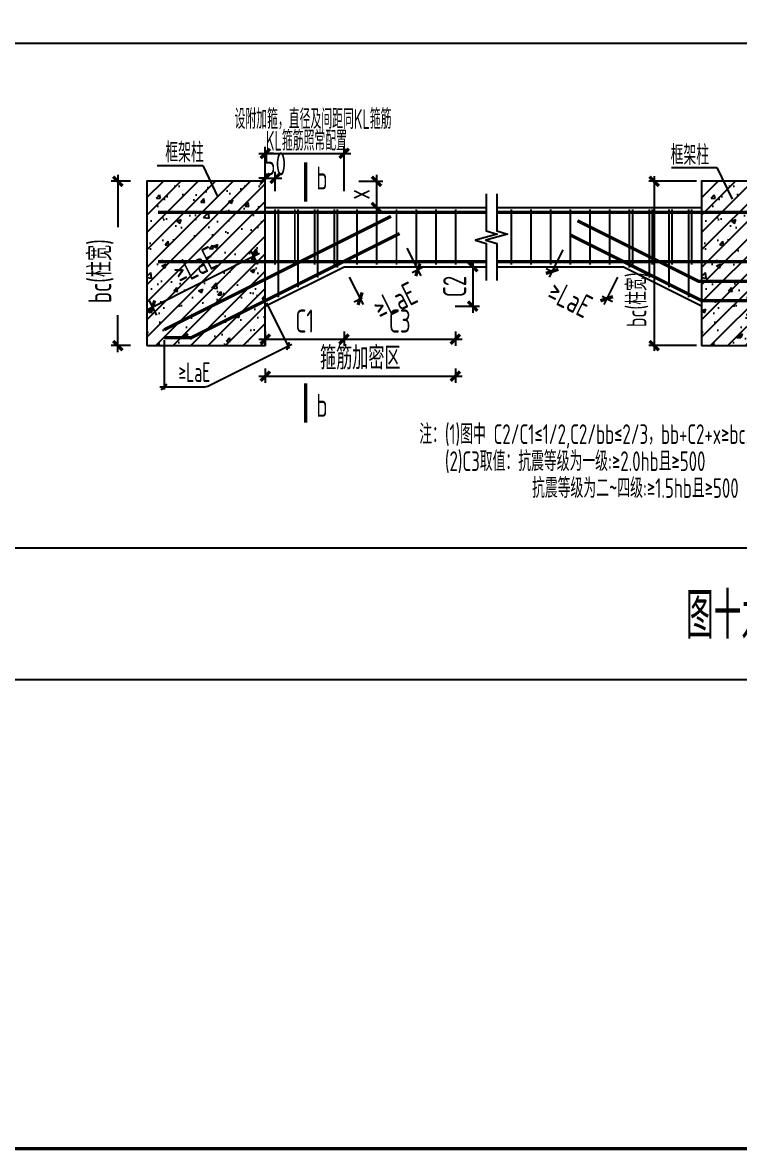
# Model space of a CAD drawing. Extents: x 9732137 to 18866768, y -962146 to 246094.
# Drawn here: x 9831191 to 9842097, y 108269 to 125420 of the extents above; entities that cross this region are included whole.
import ezdxf
from ezdxf.enums import TextEntityAlignment as Align

# ---------------------------------------------------------------- set-up
doc = ezdxf.new("R2010")
doc.units = 0
doc.header["$LTSCALE"] = 1000
doc.linetypes.add('DASH', pattern=[0.35, 0.25, -0.1])
doc.layers.get('0').update_dxf_attribs({"linetype": 'CONTINUOUS'})
doc.layers.get('Defpoints').update_dxf_attribs({"linetype": 'CONTINUOUS'})
for name, color, linetype in [('BORDER', 7, 'CONTINUOUS'), ('DIM', 3, 'CONTINUOUS'), ('NUM', 7, 'CONTINUOUS'), ('TAB', 7, 'CONTINUOUS'), ('TEXT', 7, 'CONTINUOUS'), ('THICK', 6, 'CONTINUOUS')]:
    doc.layers.add(name, color=color, linetype=linetype)
doc.layers.add('rein', color=6, linetype='ByLayer', lineweight=18)
doc.styles.add('TSSD_Dimension', font='Tssdeng.shx', dxfattribs={"width": 0.7, "bigfont": 'hztxt.shx'})
doc.styles.add('TSSD_Label', font='Tssdeng.shx', dxfattribs={"width": 0.7, "bigfont": 'hztxt.shx'})
doc.styles.add('TSSD_Norm', font='Tssdeng.shx', dxfattribs={"width": 0.7, "bigfont": 'hztxt.shx'})
doc.dimstyles.new('TSSD_100_100', dxfattribs={"dimtxt": 350, "dimasz": 100, "dimexe": 100, "dimexo": 250, "dimgap": 100, "dimtad": 1, "dimdec": 0, "dimzin": 0, "dimdsep": 46, "dimtxsty": 'TSSD_Dimension', "dimblk": 'ARCHTICK', "dimblk1": 'ARCHTICK', "dimblk2": 'ARCHTICK', "dimcen": 0, "dimdle": 100, "dimclrt": 7, "dimadec": 0, "dimazin": 0, "dimtfac": 1, "dimtdec": 0, "dimtix": 1, "dimtmove": 2, "dimatfit": 3, "dimfxl": 1, "dimtolj": 1, "dimtzin": 0, "dimarcsym": 0})
doc.dimstyles.new('TSSD_25_100', dxfattribs={"dimtxt": 300, "dimasz": 100, "dimexe": 80, "dimexo": 80, "dimgap": 50, "dimtad": 1, "dimdec": 0, "dimlfac": 0.25, "dimzin": 0, "dimdsep": 46, "dimtxsty": 'TSSD_Dimension', "dimblk": 'ARCHTICK', "dimcen": 0, "dimdle": 80, "dimclrt": 7, "dimadec": 0, "dimazin": 0, "dimtfac": 1, "dimtdec": 0, "dimtix": 1, "dimtmove": 2, "dimatfit": 3, "dimldrblk": 'ARCHTICK', "dimfxl": 1, "dimtolj": 1, "dimtzin": 0, "dimarcsym": 0})
doc.dimstyles.new('TSSD_50_100', dxfattribs={"dimtxt": 350, "dimasz": 100, "dimexe": 100, "dimexo": 250, "dimgap": 100, "dimtad": 1, "dimdec": 0, "dimlfac": 0.5, "dimzin": 0, "dimdsep": 46, "dimtxsty": 'TSSD_Dimension', "dimblk": 'ARCHTICK', "dimblk1": 'ARCHTICK', "dimblk2": 'ARCHTICK', "dimcen": 0, "dimdle": 100, "dimclrt": 7, "dimadec": 0, "dimazin": 0, "dimtfac": 1, "dimtdec": 0, "dimtix": 1, "dimtmove": 2, "dimatfit": 3, "dimfxl": 1, "dimtolj": 1, "dimtzin": 0, "dimarcsym": 0})

# ---------------------------------------------------------------- blocks, each defined once
blk = doc.blocks.new('_ArchTick')
at = {"color": 0, "linetype": 'ByBlock', "const_width": 0.5}
blk.add_lwpolyline([(-0.71, -0.71), (0.71, 0.71)], dxfattribs=at)
blk = doc.blocks.new('*D792')
at = {"layer": 'Defpoints', "color": 0}
for p in [(9841521, 123007), (9840800, 120507), (9841521, 120507)]:
    blk.add_point(p, dxfattribs=at)
at = {"layer": 'DIM', "color": 0, "lineweight": -2}
for p, q in [((9841441, 123007), (9840720, 123007)), ((9840800, 123087), (9840800, 120427)), ((9841441, 120507), (9840720, 120507))]:
    blk.add_line(p, q, dxfattribs=at)
at = {"layer": 'DIM', "color": 0, "lineweight": -2, "xscale": 100, "yscale": 100, "zscale": 100}
for p, rotation in [((9840800, 123007), 90), ((9840800, 120507), 270)]:
    blk.add_blockref('_ArchTick', p, dxfattribs=dict(at, rotation=rotation))
at = {"layer": 'DIM', "color": 7, "insert": (9840545, 121205), "char_height": 300, "attachment_point": 5, "rotation": 90, "style": 'TSSD_Dimension'}
blk.add_mtext('\\A1;bc(柱宽)', dxfattribs=at)
blk = doc.blocks.new('*D798')
at = {"layer": 'Defpoints', "color": 0}
for p in [(9839523, 122190), (9839247, 121637), (9840354, 121775)]:
    blk.add_point(p, dxfattribs=at)
at = {"layer": 'DIM', "color": 0, "lineweight": -2}
for p, q in [((9839411, 121966), (9839202, 121547)), ((9839157, 121682), (9839250, 121635)), ((9840242, 121551), (9840032, 121131)), ((9840167, 121176), (9840010, 121254))]:
    blk.add_line(p, q, dxfattribs=at)
at = {"layer": 'DIM', "color": 0, "lineweight": -2, "xscale": 100, "yscale": 100, "zscale": 100}
for p, rotation in [((9839247, 121637), 153.4000000028611), ((9840077, 121221), 333.4000000028611)]:
    blk.add_blockref('_ArchTick', p, dxfattribs=dict(at, rotation=rotation))
at = {"layer": 'DIM', "color": 7, "insert": (9839518, 121220), "char_height": 350, "attachment_point": 5, "rotation": 333.4, "style": 'TSSD_Dimension'}
blk.add_mtext('\\A1;≥LaE', dxfattribs=at)
blk = doc.blocks.new('*D803')
at = {"layer": 'Defpoints', "color": 0}
for p in [(9833083, 123007), (9832639, 120507), (9833083, 120507)]:
    blk.add_point(p, dxfattribs=at)
at = {"layer": 'DIM', "color": 0, "lineweight": -2}
for p, q in [((9832833, 123007), (9832539, 123007)), ((9832639, 123107), (9832639, 122309)), ((9832639, 120407), (9832639, 120969)), ((9832833, 120507), (9832539, 120507))]:
    blk.add_line(p, q, dxfattribs=at)
at = {"layer": 'DIM', "color": 0, "lineweight": -2, "xscale": 100, "yscale": 100, "zscale": 100}
for p, rotation in [((9832639, 123007), 90), ((9832639, 120507), 270)]:
    blk.add_blockref('_ArchTick', p, dxfattribs=dict(at, rotation=rotation))
at = {"layer": 'DIM', "color": 7, "insert": (9832383, 121639), "char_height": 350, "attachment_point": 5, "rotation": 90, "style": 'TSSD_Dimension'}
blk.add_mtext('\\A1;bc(柱宽)', dxfattribs=at)
blk = doc.blocks.new('*D804')
at = {"layer": 'Defpoints', "color": 0}
for p in [(9834883, 120970), (9836083, 120970), (9836083, 120606)]:
    blk.add_point(p, dxfattribs=at)
at = {"layer": 'DIM', "color": 0, "lineweight": -2}
for p, q in [((9834783, 120606), (9836183, 120606)), ((9834883, 120720), (9834883, 120506)), ((9836083, 120720), (9836083, 120506))]:
    blk.add_line(p, q, dxfattribs=at)
at = {"layer": 'DIM', "color": 0, "lineweight": -2, "xscale": 100, "yscale": 100, "zscale": 100, "rotation": 180}
blk.add_blockref('_ArchTick', (9834883, 120606), dxfattribs=at)
at = {"layer": 'DIM', "color": 0, "lineweight": -2, "xscale": 100, "yscale": 100, "zscale": 100}
blk.add_blockref('_ArchTick', (9836083, 120606), dxfattribs=at)
at = {"layer": 'DIM', "color": 7, "insert": (9835483, 120881), "char_height": 350, "attachment_point": 5, "style": 'TSSD_Dimension'}
blk.add_mtext('\\A1;C1', dxfattribs=at)
blk = doc.blocks.new('*D805')
at = {"layer": 'Defpoints', "color": 0}
for p in [(9837524, 121707), (9837524, 121107), (9838040, 121107)]:
    blk.add_point(p, dxfattribs=at)
at = {"layer": 'DIM', "color": 0, "lineweight": -2}
for p, q in [((9838040, 121807), (9838040, 121007)), ((9837774, 121707), (9838140, 121707)), ((9837774, 121107), (9838140, 121107))]:
    blk.add_line(p, q, dxfattribs=at)
at = {"layer": 'DIM', "color": 0, "lineweight": -2, "xscale": 100, "yscale": 100, "zscale": 100}
for p, rotation in [((9838040, 121707), 90), ((9838040, 121107), 270)]:
    blk.add_blockref('_ArchTick', p, dxfattribs=dict(at, rotation=rotation))
at = {"layer": 'DIM', "color": 7, "insert": (9837765, 121407), "char_height": 350, "attachment_point": 5, "rotation": 90, "style": 'TSSD_Dimension'}
blk.add_mtext('\\A1;C2', dxfattribs=at)
blk = doc.blocks.new('*D806')
at = {"layer": 'Defpoints', "color": 0}
for p in [(9835033, 123052), (9834883, 122607), (9835033, 122607)]:
    blk.add_point(p, dxfattribs=at)
at = {"layer": 'DIM', "color": 0, "lineweight": -2}
for p, q in [((9834883, 122857), (9834883, 123152)), ((9835033, 122857), (9835033, 123152)), ((9834883, 123052), (9834783, 123052)), ((9834883, 123052), (9835033, 123052)), ((9835033, 123052), (9835133, 123052))]:
    blk.add_line(p, q, dxfattribs=at)
at = {"layer": 'DIM', "color": 0, "lineweight": -2, "xscale": 100, "yscale": 100, "zscale": 100}
blk.add_blockref('_ArchTick', (9834883, 123052), dxfattribs=at)
at = {"layer": 'DIM', "color": 0, "lineweight": -2, "xscale": 100, "yscale": 100, "zscale": 100, "rotation": 180}
blk.add_blockref('_ArchTick', (9835033, 123052), dxfattribs=at)
at = {"layer": 'DIM', "color": 7, "insert": (9835035, 123272), "char_height": 350, "attachment_point": 5, "style": 'TSSD_Dimension'}
blk.add_mtext('\\A1;50', dxfattribs=at)
blk = doc.blocks.new('*D807')
at = {"layer": 'Defpoints', "color": 0}
for p in [(9836083, 120970), (9837776, 120970), (9837776, 120606)]:
    blk.add_point(p, dxfattribs=at)
at = {"layer": 'DIM', "color": 0, "lineweight": -2}
for p, q in [((9835983, 120606), (9837876, 120606)), ((9836083, 120720), (9836083, 120506)), ((9837776, 120720), (9837776, 120506))]:
    blk.add_line(p, q, dxfattribs=at)
at = {"layer": 'DIM', "color": 0, "lineweight": -2, "xscale": 100, "yscale": 100, "zscale": 100, "rotation": 180}
blk.add_blockref('_ArchTick', (9836083, 120606), dxfattribs=at)
at = {"layer": 'DIM', "color": 0, "lineweight": -2, "xscale": 100, "yscale": 100, "zscale": 100}
blk.add_blockref('_ArchTick', (9837776, 120606), dxfattribs=at)
at = {"layer": 'DIM', "color": 7, "insert": (9836929, 120881), "char_height": 350, "attachment_point": 5, "style": 'TSSD_Dimension'}
blk.add_mtext('\\A1;C3', dxfattribs=at)
blk = doc.blocks.new('*D808')
at = {"layer": 'Defpoints', "color": 0}
for p in [(9834883, 120409), (9837776, 120409), (9837776, 120044)]:
    blk.add_point(p, dxfattribs=at)
at = {"layer": 'DIM', "color": 0, "lineweight": -2}
for p, q in [((9834883, 120159), (9834883, 119944)), ((9837776, 120159), (9837776, 119944)), ((9834783, 120044), (9837876, 120044))]:
    blk.add_line(p, q, dxfattribs=at)
at = {"layer": 'DIM', "color": 0, "lineweight": -2, "xscale": 100, "yscale": 100, "zscale": 100, "rotation": 180}
blk.add_blockref('_ArchTick', (9834883, 120044), dxfattribs=at)
at = {"layer": 'DIM', "color": 0, "lineweight": -2, "xscale": 100, "yscale": 100, "zscale": 100}
blk.add_blockref('_ArchTick', (9837776, 120044), dxfattribs=at)
at = {"layer": 'DIM', "color": 7, "insert": (9836329, 120319), "char_height": 350, "attachment_point": 5, "style": 'TSSD_Dimension'}
blk.add_mtext('\\A1;箍筋加密区', dxfattribs=at)
blk = doc.blocks.new('*D809')
at = {"layer": 'Defpoints', "color": 0}
for p in [(9836083, 123430), (9834883, 122607), (9836083, 122607)]:
    blk.add_point(p, dxfattribs=at)
at = {"layer": 'DIM', "color": 0, "lineweight": -2}
for p, q in [((9834883, 122857), (9834883, 123530)), ((9836083, 122857), (9836083, 123530)), ((9834783, 123430), (9836183, 123430))]:
    blk.add_line(p, q, dxfattribs=at)
at = {"layer": 'DIM', "color": 0, "lineweight": -2, "xscale": 100, "yscale": 100, "zscale": 100, "rotation": 180}
blk.add_blockref('_ArchTick', (9834883, 123430), dxfattribs=at)
at = {"layer": 'DIM', "color": 0, "lineweight": -2, "xscale": 100, "yscale": 100, "zscale": 100}
blk.add_blockref('_ArchTick', (9836083, 123430), dxfattribs=at)
blk = doc.blocks.new('*D810')
at = {"layer": 'Defpoints', "color": 0}
for p in [(9836927, 122213), (9836049, 121775), (9837204, 121660)]:
    blk.add_point(p, dxfattribs=at)
at = {"layer": 'DIM', "color": 0, "lineweight": -2}
for p, q in [((9837039, 121990), (9837248, 121571)), ((9837293, 121705), (9837118, 121617)), ((9836161, 121551), (9836371, 121131)), ((9836237, 121176), (9836357, 121236))]:
    blk.add_line(p, q, dxfattribs=at)
at = {"layer": 'DIM', "color": 0, "lineweight": -2, "xscale": 100, "yscale": 100, "zscale": 100}
for p, rotation in [((9837204, 121660), 26.59999999713894), ((9836326, 121221), 206.599999997139)]:
    blk.add_blockref('_ArchTick', p, dxfattribs=dict(at, rotation=rotation))
at = {"layer": 'DIM', "color": 7, "insert": (9836857, 121189), "char_height": 350, "attachment_point": 5, "rotation": 26.6, "style": 'TSSD_Dimension'}
blk.add_mtext('\\A1;≥LaE', dxfattribs=at)
blk = doc.blocks.new('*D832')
at = {"layer": 'Defpoints', "color": 0}
for p in [(9834708, 121867), (9834883, 121518), (9833343, 120748)]:
    blk.add_point(p, dxfattribs=at)
at = {"layer": 'DIM', "color": 0, "lineweight": -2}
for p, q in [((9834771, 121742), (9834663, 121957)), ((9833079, 121053), (9834797, 121912)), ((9833231, 120972), (9833124, 121187))]:
    blk.add_line(p, q, dxfattribs=at)
at = {"layer": 'DIM', "color": 0, "lineweight": -2, "xscale": 100, "yscale": 100, "zscale": 100}
for p, rotation in [((9834708, 121867), 26.56505117705026), ((9833169, 121098), 206.5650511770503)]:
    blk.add_blockref('_ArchTick', p, dxfattribs=dict(at, rotation=rotation))
at = {"layer": 'DIM', "color": 7, "insert": (9833815, 121729), "char_height": 350, "attachment_point": 5, "rotation": 26.5651, "style": 'TSSD_Dimension'}
blk.add_mtext('\\A1;≥LaE', dxfattribs=at)
blk = doc.blocks.new('*D825')
at = {"layer": 'Defpoints', "color": 0}
for p in [(9836058, 123007), (9836058, 122607), (9836574, 122607)]:
    blk.add_point(p, dxfattribs=at)
at = {"layer": 'DIM', "color": 0, "lineweight": -2}
for p, q in [((9836308, 123007), (9836674, 123007)), ((9836574, 123107), (9836574, 122507)), ((9836308, 122607), (9836674, 122607))]:
    blk.add_line(p, q, dxfattribs=at)
at = {"layer": 'DIM', "color": 0, "lineweight": -2, "xscale": 100, "yscale": 100, "zscale": 100}
for p, rotation in [((9836574, 123007), 90), ((9836574, 122607), 270)]:
    blk.add_blockref('_ArchTick', p, dxfattribs=dict(at, rotation=rotation))
at = {"layer": 'DIM', "color": 7, "insert": (9836299, 122807), "char_height": 350, "attachment_point": 5, "rotation": 90, "style": 'TSSD_Dimension'}
blk.add_mtext('\\A1;x', dxfattribs=at)

msp = doc.modelspace()

# ---------------------------------------------------------------- hatches: boundary and pattern name
h = msp.add_hatch()
h.set_pattern_fill('AN31C', color=8, scale=937.5, style=0)
h.set_pattern_definition([(45, (9749354.1, -265380.46), (-132.58252, 132.58252), []), (50, (9749354.1, -265380.46), (672.4314, -58.8301), [70.3125, -773.4375]), (355, (9749354.1, -265380.46), (-130.0794, 705.1801), [56.25, -618.75]), (100.4514, (9749410.1, -265385.36), (542.3525, 646.3496), [59.7564, -657.3207]), (46.1842, (9749354.1, -265193), (1000.5385, -155.174), [105.4687, -1160.1562]), (96.6356, (9749437.5, -265205.9), (876.2463, 913.2355), [89.6346, -985.981]), (351.1842, (9749354.1, -265193), (876.2456, 913.2362), [84.375, -928.125]), (21, (9749447.84, -265239.84), (559.60036, -377.4552), [70.3125, -773.4375]), (326, (9749447.84, -265239.84), (228.1081, 679.8282), [56.25, -618.75]), (71.4514, (9749494.5, -265271.3), (787.7087, 302.3723), [59.7564, -657.3207]), (37.5, (9749354.1, -265380.46), (11.39986, 312.08799), [0, -611.25, 0, -628.125, 0, -621.09375]), (7.5, (9749354.1, -265380.46), (246.6277, 369.76098), [0, -358.125, 0, -597.1875, 0, -236.71875]), (327.5, (9749145.03, -265380.46), (500.45853, -21.1452), [0, -234.375, 0, -731.25, 0, -970.3125]), (317.5, (9749051.3, -265380.46), (546.73703, 93.8484), [0, -304.6875, 0, -485.625, 0, -689.0625])])
h.paths.add_polyline_path([(9833082.7, 120507.4), (9834882.7, 120507.4), (9834882.7, 123007.4), (9833082.7, 123007.4)])
h.paths.add_polyline_path([(9833328.8, 121778.8), (9834066.9, 122147.9), (9834301.7, 121678.3), (9833563.6, 121309.3)], flags=24)
h = msp.add_hatch()
h.set_pattern_fill('AN31C', color=8, scale=937.5, style=0)
h.set_pattern_definition([(45, (9757792.33, -265380.46), (-132.58252, 132.58252), []), (50, (9757792.33, -265380.46), (672.4314, -58.8301), [70.3125, -773.4375]), (355, (9757792.3, -265380.46), (-130.0794, 705.1801), [56.25, -618.75]), (100.4514, (9757848.4, -265385.36), (542.3525, 646.3496), [59.7564, -657.3207]), (46.1842, (9757792.3, -265193), (1000.5385, -155.174), [105.4687, -1160.1562]), (96.6356, (9757875.7, -265205.9), (876.2463, 913.2355), [89.6346, -985.981]), (351.1842, (9757792.3, -265193), (876.2456, 913.2362), [84.375, -928.125]), (21, (9757886.1, -265239.84), (559.60036, -377.4552), [70.3125, -773.4375]), (326, (9757886.1, -265239.84), (228.1081, 679.8282), [56.25, -618.75]), (71.4514, (9757932.7, -265271.3), (787.7087, 302.3723), [59.7564, -657.3207]), (37.5, (9757792.33, -265380.46), (11.39986, 312.08799), [0, -611.25, 0, -628.125, 0, -621.09375]), (7.5, (9757792.33, -265380.46), (246.6277, 369.76098), [0, -358.125, 0, -597.1875, 0, -236.71875]), (327.5, (9757583.27, -265380.46), (500.45853, -21.1452), [0, -234.375, 0, -731.25, 0, -970.3125]), (317.5, (9757489.5, -265380.46), (546.73703, 93.8484), [0, -304.6875, 0, -485.625, 0, -689.0625])])
h.paths.add_polyline_path([(9841520.9, 120507.4), (9843320.9, 120507.4), (9843320.9, 123007.4), (9841520.9, 123007.4)])

# ---------------------------------------------------------------- linework, layer by layer
for p, q in [((9833240.3, 123244.7), (9833931.7, 123244.7)), ((9833931.7, 123244.7), (9834163.4, 122763.4)), ((9841063.6, 123217.2), (9841755, 123217.2)), ((9841755, 123217.2), (9841986.7, 122735.9)), ((9834882.7, 122607.4), (9838244.3, 122607.4)), ((9838405.2, 122607.4), (9841520.9, 122607.4)), ((9834882.7, 121107.4), (9836082.7, 121707.4)), ((9836082.7, 121707.4), (9838244.3, 121707.4)), ((9838405.2, 121707.4), (9840320.9, 121707.4)), ((9841520.9, 121107.4), (9840320.9, 121707.4))]:
    msp.add_line(p, q)
for points in [[(9833082.7, 120507.4), (9834882.7, 120507.4), (9834882.7, 123007.4), (9833082.7, 123007.4)], [(9841520.9, 120507.4), (9843320.9, 120507.4), (9843320.9, 123007.4), (9841520.9, 123007.4)]]:
    msp.add_lwpolyline(points, close=True)
for points in [[(9838244.3, 122817.4), (9838244.3, 122254.9), (9838409.3, 122202.4), (9838079.3, 122112.4), (9838244.3, 122059.9), (9838244.3, 121497.4)], [(9838405.2, 122817.4), (9838405.2, 122254.9), (9838570.2, 122202.4), (9838240.2, 122112.4), (9838405.2, 122059.9), (9838405.2, 121497.4)]]:
    msp.add_lwpolyline(points)
at = {"layer": 'BORDER', "const_width": 50}
msp.add_lwpolyline([(9779556.8, 108293.7), (9779556.8, 165693.7), (9860156.8, 165693.7), (9860156.8, 108293.7)], close=True, dxfattribs=at)
at = {"layer": 'DIM'}
for p, q in [((9834899.4, 121157.8), (9835246, 120465.8)), ((9833343.2, 120589.7), (9833343.2, 119841.8)), ((9834030.5, 119899.1), (9835285, 120527.3)), ((9833280.7, 119879.3), (9833946.6, 119879.3))]:
    msp.add_line(p, q, dxfattribs=at)
msp.add_arc((9833946.6, 120066.8), 187.5, 270, 296.6, dxfattribs=at)
at = {"layer": 'rein', "const_width": 50}
for points in [[(9838244.3, 122532.4), (9833250.2, 122532.4)], [(9846682.5, 122532.4), (9838405.2, 122532.4)], [(9836926.7, 122213.3), (9833754.6, 120627.2), (9833343.2, 120627.2)], [(9845318.2, 122190), (9843320.9, 121191.3), (9841520.9, 121191.3), (9839523.6, 122190)], [(9833250.2, 121782.4), (9838244.3, 121782.4)], [(9838405.2, 121782.4), (9846682.5, 121782.4)]]:
    msp.add_lwpolyline(points, dxfattribs=at)
at = {"layer": 'rein', "linetype": 'DASH', "const_width": 50}
for points in [[(9836795.8, 122474.7), (9833343.2, 120748.4), (9833343.2, 120748.4)], [(9845190, 122446), (9843273, 121487.4), (9841473, 121487.4), (9839632.6, 122407.6)]]:
    msp.add_lwpolyline(points, dxfattribs=at)
at = {"layer": 'rein', "color": 4, "const_width": 30}
for points in [[(9835032.7, 121740.4), (9835032.7, 122577.8)], [(9835079.8, 121243.4), (9835079.8, 122577.8)], [(9835332.7, 121740.4), (9835332.7, 122577.8)], [(9835379.8, 121393.4), (9835379.8, 122577.8)], [(9835632.7, 121740.4), (9835632.7, 122577.8)], [(9835679.8, 121543.4), (9835679.8, 122577.8)], [(9835932.7, 121740.4), (9835932.7, 122577.8)], [(9835979.8, 121693.4), (9835979.8, 122577.8)], [(9836279.3, 121740.4), (9836279.3, 122577.8)], [(9836579.3, 121740.4), (9836579.3, 122577.8)], [(9836879.3, 121740.4), (9836879.3, 122577.8)], [(9837179.3, 121740.4), (9837179.3, 122577.8)], [(9837479.3, 121740.4), (9837479.3, 122577.8)], [(9837779.3, 121740.4), (9837779.3, 122577.8)], [(9838624.3, 121740.4), (9838624.3, 122577.8)], [(9838924.3, 121740.4), (9838924.3, 122577.8)], [(9839224.3, 121740.4), (9839224.3, 122577.8)], [(9839524.3, 121740.4), (9839524.3, 122577.8)], [(9839824.3, 121740.4), (9839824.3, 122577.8)], [(9840124.3, 121740.4), (9840124.3, 122577.8)], [(9840423.8, 121693.4), (9840423.8, 122577.8)], [(9840470.9, 121740.4), (9840470.9, 122577.8)], [(9840723.8, 121543.4), (9840723.8, 122577.8)], [(9840770.9, 121740.4), (9840770.9, 122577.8)], [(9841023.8, 121393.4), (9841023.8, 122577.8)], [(9841070.9, 121740.4), (9841070.9, 122577.8)], [(9841323.8, 121243.4), (9841323.8, 122577.8)], [(9841370.9, 121740.4), (9841370.9, 122577.8)]]:
    msp.add_lwpolyline(points, dxfattribs=at)
at = {"layer": 'TAB'}
for p, q in [((9800256.8, 125109.6), (9859462.8, 125109.6)), ((9800256.8, 117432.6), (9859462.8, 117432.6)), ((9800256.8, 115432.6), (9859462.8, 115432.6))]:
    msp.add_line(p, q, dxfattribs=at)
at = {"layer": 'THICK', "const_width": 50}
for points in [[(9835495.7, 122695.1), (9835495.7, 123295.1)], [(9835495.7, 119933.6), (9835495.7, 119333.6)]]:
    msp.add_lwpolyline(points, dxfattribs=at)

# ---------------------------------------------------------------- block references
at = {"layer": 'DIM'}
for p, xscale, yscale, zscale, rotation in [((9835229.2, 120499.3), 62.5000000007797, 62.49999999994179, 62.49999999994695, 26.59999999966733), ((9833343.2, 119879.3), 62.5, 62.5, 62.5, 180)]:
    msp.add_blockref('_ArchTick', p, dxfattribs=dict(at, xscale=xscale, yscale=yscale, zscale=zscale, rotation=rotation))

# ---------------------------------------------------------------- texts
at = {"style": 'TSSD_Norm'}
for s, width, p in [('框架柱', 0.65, (9833362.2, 123295.4)), ('框架柱', 0.65, (9841049.8, 123256.1)), ('≥LaE', 0.6, (9833562.8, 119954.9))]:
    msp.add_text(s, height=300, dxfattribs=dict(at, width=width)).set_placement(p)
at = {"layer": 'DIM', "color": 7, "style": 'TSSD_Dimension', "width": 0.55}
for s, p in [('设附加箍，直径及间距同KL箍筋', (9834415.7, 123803.5)), ('KL箍筋照常配置', (9834893, 123473.6))]:
    msp.add_text(s, height=300, dxfattribs=at).set_placement(p)
at = {"layer": 'NUM', "color": 70, "style": 'TSSD_Norm', "width": 0.6}
msp.add_text('图十九 框架梁水平加腋构造', height=700, dxfattribs=at).set_placement((9841285.9, 116053.2))
at = {"layer": 'TEXT', "style": 'TSSD_Norm', "width": 0.65}
for s, p in [('注：(1)图中 C2/C1≤1/2,C2/bb≤2/3，bb+C2+x≥bc/2;', (9837225.7, 118921.6)), ('(2)C3取值：抗震等级为一级:≥2.0hb且≥500', (9837616.4, 118510.1)), ('抗震等级为二~四级:≥1.5hb且≥500', (9838941.5, 118101.7))]:
    msp.add_text(s, height=300, dxfattribs=at).set_placement(p, align=Align.BOTTOM_LEFT)
at = {"layer": 'THICK', "style": 'TSSD_Label', "width": 0.7}
for p in [(9835658.2, 122881), (9835658.2, 119423.9)]:
    msp.add_text('b', height=350, dxfattribs=at).set_placement(p)

# ---------------------------------------------------------------- dimensions: what is measured, and where the dimension line sits
at = {"layer": 'DIM'}
dim = msp.add_linear_dim(base=(9835032.7, 123052.3), p1=(9834882.7, 122607.4), p2=(9835032.7, 122607.4), text='50', dimstyle='TSSD_50_100', dxfattribs=at)
dim.commit()
dim.dimension.update_dxf_attribs({"geometry": '*D806', "text_midpoint": (9835034.7, 123271.9), "dimtype": 160})
for base, p1, p2, text, picture, middle in [((9836082.7, 123429.6), (9834882.7, 122607.4), (9836082.7, 122607.4), ' ', '*D809', (9835482.7, 123429.6)), ((9836082.7, 120605.6), (9834882.7, 120970.3), (9836082.7, 120970.3), 'C1', '*D804', (9835482.7, 120880.6)), ((9837776.2, 120605.6), (9836082.7, 120970.3), (9837776.2, 120970.3), 'C3', '*D807', (9836929.4, 120880.6)), ((9837776.2, 120044.2), (9834882.7, 120408.9), (9837776.2, 120408.9), '箍筋加密区', '*D808', (9836329.4, 120319.2))]:
    dim = msp.add_linear_dim(base=base, p1=p1, p2=p2, text=text, dimstyle='TSSD_50_100', dxfattribs=at)
    dim.commit()
    dim.dimension.update_dxf_attribs({"geometry": picture, "text_midpoint": middle})
for base, p1, p2, angle, text, dimstyle, picture, middle in [((9832639.3, 120507.4), (9833082.7, 123007.4), (9833082.7, 120507.4), 90, 'bc(柱宽)', 'TSSD_50_100', '*D803', (9832382.8, 121638.8)), ((9840800, 120507.4), (9841520.9, 123007.4), (9841520.9, 120507.4), 90, 'bc(柱宽)', 'TSSD_25_100', '*D792', (9840545.4, 121204.8)), ((9837203.7, 121660.1), (9836049.1, 121774.5), (9836926.7, 122213.3), 26.6, '≥LaE', 'TSSD_50_100', '*D810', (9836856.8, 121188.7)), ((9839246.5, 121636.7), (9840354.4, 121774.5), (9839523.4, 122189.6), 153.4, '≥LaE', 'TSSD_50_100', '*D798', (9839517.9, 121220.1))]:
    dim = msp.add_linear_dim(base=base, p1=p1, p2=p2, angle=angle, text=text, dimstyle=dimstyle, dxfattribs=at)
    dim.commit()
    dim.dimension.update_dxf_attribs({"geometry": picture, "text_midpoint": middle, "dimtype": 160})
for base, p1, p2, text, dimstyle, picture, middle in [((9836573.6, 122607.4), (9836058.4, 123007.4), (9836058.4, 122607.4), 'x', 'TSSD_100_100', '*D825', (9836298.6, 122807.4)), ((9838039.8, 121107.4), (9837524, 121707.4), (9837524, 121107.4), 'C2', 'TSSD_50_100', '*D805', (9837764.8, 121407.4))]:
    dim = msp.add_linear_dim(base=base, p1=p1, p2=p2, angle=90, text=text, dimstyle=dimstyle, dxfattribs=at)
    dim.commit()
    dim.dimension.update_dxf_attribs({"geometry": picture, "text_midpoint": middle})
dim = msp.add_aligned_dim(p1=(9833343.2, 120748.4), p2=(9834882.7, 121518.1), distance=390.6, text='≥LaE', dimstyle='TSSD_50_100', dxfattribs=at)
dim.commit()
dim.dimension.update_dxf_attribs({"geometry": '*D832', "text_midpoint": (9833815.3, 121728.6)})

doc.saveas('drawing.dxf')
